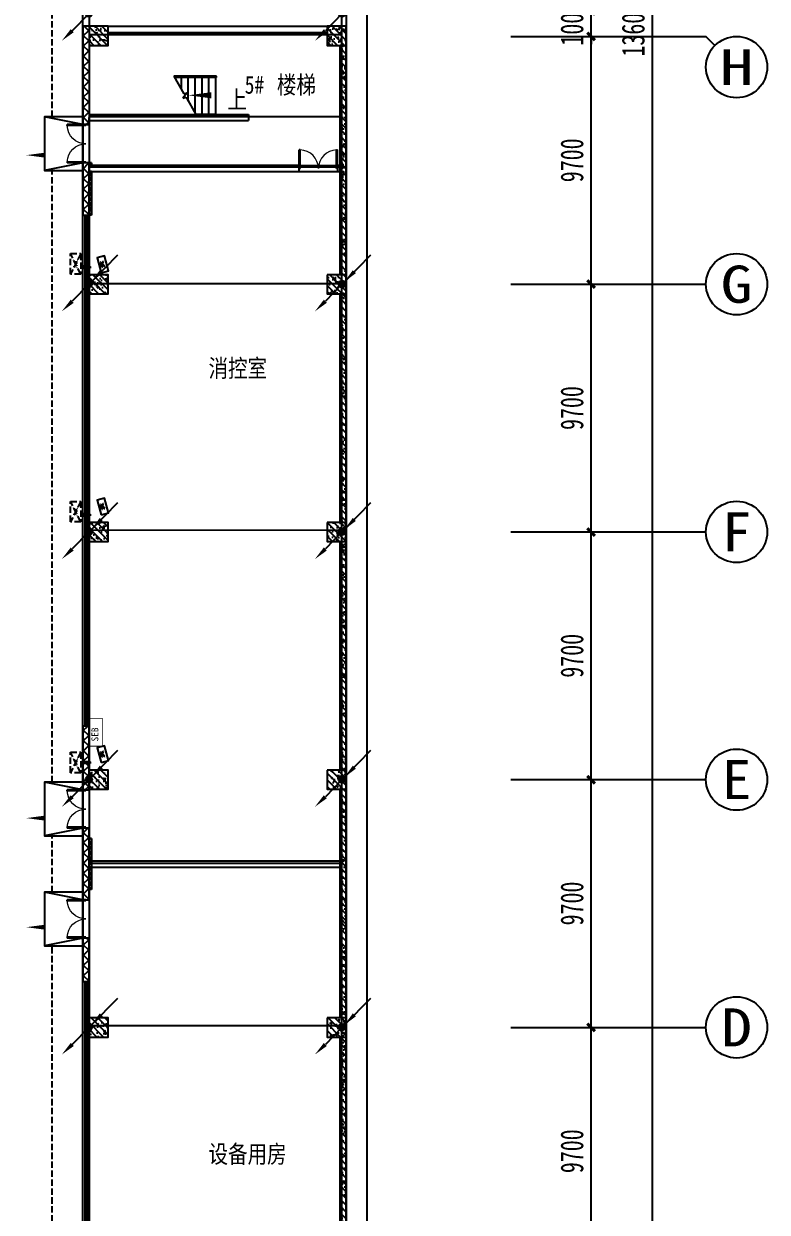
# Model space of a CAD drawing. Header units: millimetres. Extents: x -633009578 to 5705885, y -633235091 to 2571734.
# Drawn here: x 2871509 to 2900632, y 2293733 to 2340267 of the extents above; entities that cross this region are included whole.
import ezdxf
from ezdxf.enums import TextEntityAlignment as Align

# ---------------------------------------------------------------- set-up
doc = ezdxf.new("R2010")
doc.units = ezdxf.units.MM
doc.header["$LTSCALE"] = 1000
doc.header["$MEASUREMENT"] = 0
doc.linetypes.add('DASH', pattern=[0.35, 0.25, -0.1])
doc.layers.get('0').update_dxf_attribs({"color": 9})
for name, color, linetype in [('3T_WOOD', 21, 'Continuous'), ('A-COLUM(柱)', 255, 'Continuous'), ('A-DI-S(箭头)', 76, 'Continuous'), ('A-DOOR(门）', 4, 'Continuous'), ('A-EQPM(设备)', 15, 'Continuous'), ('A-F-AREA(计算)', 5, 'Continuous'), ('A-HATH(填充)', 8, 'Continuous'), ('A-LM-QPM(设备)', 8, 'Continuous'), ('A-ST-O(室外)', 54, 'Continuous'), ('A-STAR(楼梯)', 51, 'Continuous'), ('A-TEXT(房间)', 243, 'Continuous'), ('A-WA-J(剪力墙)', 254, 'Continuous'), ('A-WALL(墙)', 255, 'Continuous'), ('A-WINDOW（窗）', 4, 'Continuous'), ('AXIS_TEXT', 7, 'Continuous'), ('C-AXIS(轴号)', 3, 'Continuous'), ('DIM_SYMB', 3, 'Continuous'), ('WALL', 9, 'Continuous'), ('电-弱电平面-箭头', 3, 'Continuous'), ('电-接地防雷-接地线', 132, 'Continuous'), ('设备-箱柜', 3, 'Continuous')]:
    doc.layers.add(name, color=color, linetype=linetype)
doc.styles.add('_TCH_AXIS', font='simhei.ttf', dxfattribs={"bigfont": 'GBCBIG'})
doc.styles.add('_TCH_DIM', font='simhei.ttf', dxfattribs={"width": 0.8, "bigfont": 'hztxt.shx'})
doc.styles.add('_TCH_DIM_T3', font='simhei.ttf', dxfattribs={"width": 0.707, "bigfont": 'GBCBIG'})
doc.styles.add('COMPLEX', font='simhei.ttf')
doc.styles.add('ELEC-DIM', font='simhei.ttf')
doc.styles.add('IDQSTYLE', font='simhei.ttf', dxfattribs={"width": 0.707, "bigfont": 'hztxt.shx'})
doc.styles.get("Standard").update_dxf_attribs({"font": 'simhei.ttf', "bigfont": 'hztxt.shx'})
doc.styles.add('TXT', font='simhei.ttf', dxfattribs={"width": 0.8, "bigfont": 'hztxt.shx'})
doc.linetypes.add('GDLine', pattern='A,1,-3,5.8,["|",Standard,S=4,R=-45,X=-1.407,Y=-0.7],-0.1,["|",Standard,S=4,R=-45,X=-1.407,Y=-0.7],-0.1,["|",Standard,S=4,R=-45,X=-1.407,Y=-0.7],-0.1,["|",Standard,S=4,R=-45,X=-1.407,Y=-0.7],-0.1,5.8,-3,1', length=20)
doc.dimstyles.new('_TCH_ARCH&&300', dxfattribs={"dimtxt": 892.5, "dimasz": 300, "dimexe": 750, "dimexo": 900, "dimgap": 300, "dimtad": 1, "dimdec": 0, "dimzin": 0, "dimdsep": 46, "dimtxsty": '_TCH_DIM_T3', "dimblk": 'ARCHTICK', "dimcen": 0.09, "dimclrt": 7, "dimazin": 2, "dimtfac": 1, "dimtdec": 0, "dimtix": 1, "dimtmove": 2, "dimatfit": 3, "dimfxl": 1, "dimtolj": 1, "dimtzin": 0, "dimarcsym": 0})
pattern_1 = [(45, (-830457.9205473666, -3.184366441797465), (-100.0001016555733, 100.0001016555733), []), (135, (-830457.9205473666, -3.184366441797465), (-100.0001016555733, -100.0001016555733), [])]
pattern_2 = [(45, (-830357.9205473666, -3.184366441797465), (-200.0002033111466, 200.0002033111467), []), (135, (-830357.9205473666, -3.184366441797465), (-200.0002033111467, -200.0002033111466), [])]
pattern_3 = [(315, (0, 0), (132.5825214724777, 132.5825214724776), []), (320, (0, 0), (-47.06410123694653, -537.9451369505651), [56.25, -618.75]), (625, (0, 0), (564.1441002750089, 104.0635002097499), [45, -495]), (370.4514, (-3.922005000000009, -44.82876), (517.079656545715, -433.8820362855164), [47.8051425, -525.856584]), (316.1842, (150, -2.755455298081545e-14), (-124.1392607467639, -800.4307864692332), [84.375, -928.125]), (366.6356, (139.65501975, -66.70255875000004), (730.5884031753312, -700.9970291615274), [71.707716, -788.78475]), (621.1842000000001, (150, -2.755455298081545e-14), (730.588950693994, -700.9964588502198), [67.5, -742.5]), (291, (112.5, -75.00000000000001), (-301.9641679990041, -447.6802890888463), [56.25, -618.75]), (596, (112.5, -75.00000000000001), (543.8625337851396, -182.4864989411868), [45, -495]), (341.4514, (87.3362955, -112.30667475), (241.8978725324643, -630.1669714361175), [47.8051425, -525.856584]), (307.5, (0, 0), (249.6703903734836, -9.119891487967951), [0, -488.9999999999999, 0, -502.5, 0, -496.875]), (277.5, (0, 0), (295.8087839117703, -197.3021530816116), [0, -286.5, 0, -477.75, 0, -189.375]), (237.5, (3.072332657360922e-14, 167.25), (-16.91615380078498, -400.3668271293068), [0, -187.5, 0, -585, 0, -776.25]), (227.5, (4.450060306401695e-14, 242.25), (75.07873674923819, -437.3896270067897), [0, -243.75, 0, -388.5, 0, -551.25])]

# ---------------------------------------------------------------- blocks, each defined once
blk = doc.blocks.new('_ArchTick')
at = {"color": 0, "linetype": 'ByBlock', "const_width": 0.4}
blk.add_lwpolyline([(-0.5, -0.5), (0.5, 0.5)], dxfattribs=at)
blk = doc.blocks.new('*D295')
at = {"layer": 'C-AXIS(轴号)', "color": 0, "lineweight": -2, "transparency": 16777216}
for p, q in [((1114913.870481153, 1618018.591094813), (1117908.287704564, 1618018.591094813)), ((1117158.287704564, 1608318.591094813), (1117158.287704564, 1618018.591094813)), ((1114913.870481153, 1608318.591094813), (1117908.287704564, 1608318.591094813))]:
    blk.add_line(p, q, dxfattribs=at)
at = {"layer": 'Defpoints', "color": 0, "transparency": 16777216}
for p in [(1114013.870481153, 1618018.591094813), (1117158.287704564, 1618018.591094813), (1114013.870481153, 1608318.591094813)]:
    blk.add_point(p, dxfattribs=at)
at = {"layer": 'C-AXIS(轴号)', "color": 0, "linetype": 'ByBlock', "lineweight": -2, "transparency": 16777216, "xscale": 300, "yscale": 300, "zscale": 300}
for p, rotation in [((1117158.287704564, 1618018.591094813), 90), ((1117158.287704564, 1608318.591094813), 270)]:
    blk.add_blockref('_ArchTick', p, dxfattribs=dict(at, rotation=rotation))
at = {"layer": 'C-AXIS(轴号)', "color": 7, "transparency": 16777216, "insert": (1116412.037704564, 1613168.591094813), "char_height": 892.5, "attachment_point": 5, "rotation": 90, "style": '_TCH_DIM_T3'}
blk.add_mtext('\\A1;9700', dxfattribs=at)
blk = doc.blocks.new('*D296')
at = {"layer": 'C-AXIS(轴号)', "color": 0, "lineweight": -2, "transparency": 16777216}
for p, q in [((1114913.870481153, 1627718.591094813), (1117908.287704564, 1627718.591094813)), ((1117158.287704564, 1618018.591094813), (1117158.287704564, 1627718.591094813)), ((1114913.870481153, 1618018.591094813), (1117908.287704564, 1618018.591094813))]:
    blk.add_line(p, q, dxfattribs=at)
at = {"layer": 'Defpoints', "color": 0, "transparency": 16777216}
for p in [(1114013.870481153, 1627718.591094813), (1117158.287704564, 1627718.591094813), (1114013.870481153, 1618018.591094813)]:
    blk.add_point(p, dxfattribs=at)
at = {"layer": 'C-AXIS(轴号)', "color": 0, "linetype": 'ByBlock', "lineweight": -2, "transparency": 16777216, "xscale": 300, "yscale": 300, "zscale": 300}
for p, rotation in [((1117158.287704564, 1627718.591094813), 90), ((1117158.287704564, 1618018.591094813), 270)]:
    blk.add_blockref('_ArchTick', p, dxfattribs=dict(at, rotation=rotation))
at = {"layer": 'C-AXIS(轴号)', "color": 7, "transparency": 16777216, "insert": (1116412.037704564, 1622868.591094813), "char_height": 892.5, "attachment_point": 5, "rotation": 90, "style": '_TCH_DIM_T3'}
blk.add_mtext('\\A1;9700', dxfattribs=at)
blk = doc.blocks.new('*D297')
at = {"layer": 'C-AXIS(轴号)', "color": 0, "lineweight": -2, "transparency": 16777216}
for p, q in [((1114913.870481153, 1637418.591094813), (1117908.287704564, 1637418.591094813)), ((1117158.287704564, 1627718.591094813), (1117158.287704564, 1637418.591094813)), ((1114913.870481153, 1627718.591094813), (1117908.287704564, 1627718.591094813))]:
    blk.add_line(p, q, dxfattribs=at)
at = {"layer": 'Defpoints', "color": 0, "transparency": 16777216}
for p in [(1114013.870481153, 1637418.591094813), (1117158.287704564, 1637418.591094813), (1114013.870481153, 1627718.591094813)]:
    blk.add_point(p, dxfattribs=at)
at = {"layer": 'C-AXIS(轴号)', "color": 0, "linetype": 'ByBlock', "lineweight": -2, "transparency": 16777216, "xscale": 300, "yscale": 300, "zscale": 300}
for p, rotation in [((1117158.287704564, 1637418.591094813), 90), ((1117158.287704564, 1627718.591094813), 270)]:
    blk.add_blockref('_ArchTick', p, dxfattribs=dict(at, rotation=rotation))
at = {"layer": 'C-AXIS(轴号)', "color": 7, "transparency": 16777216, "insert": (1116412.037704564, 1632568.591094813), "char_height": 892.5, "attachment_point": 5, "rotation": 90, "style": '_TCH_DIM_T3'}
blk.add_mtext('\\A1;9700', dxfattribs=at)
blk = doc.blocks.new('*D298')
at = {"layer": 'C-AXIS(轴号)', "color": 0, "lineweight": -2, "transparency": 16777216}
for p, q in [((1114913.870481153, 1647118.591094813), (1117908.287704564, 1647118.591094813)), ((1117158.287704564, 1637418.591094813), (1117158.287704564, 1647118.591094813)), ((1114913.870481153, 1637418.591094813), (1117908.287704564, 1637418.591094813))]:
    blk.add_line(p, q, dxfattribs=at)
at = {"layer": 'Defpoints', "color": 0, "transparency": 16777216}
for p in [(1114013.870481153, 1647118.591094813), (1117158.287704564, 1647118.591094813), (1114013.870481153, 1637418.591094813)]:
    blk.add_point(p, dxfattribs=at)
at = {"layer": 'C-AXIS(轴号)', "color": 0, "linetype": 'ByBlock', "lineweight": -2, "transparency": 16777216, "xscale": 300, "yscale": 300, "zscale": 300}
for p, rotation in [((1117158.287704564, 1647118.591094813), 90), ((1117158.287704564, 1637418.591094813), 270)]:
    blk.add_blockref('_ArchTick', p, dxfattribs=dict(at, rotation=rotation))
at = {"layer": 'C-AXIS(轴号)', "color": 7, "transparency": 16777216, "insert": (1116412.037704564, 1642268.591094813), "char_height": 892.5, "attachment_point": 5, "rotation": 90, "style": '_TCH_DIM_T3'}
blk.add_mtext('\\A1;9700', dxfattribs=at)
blk = doc.blocks.new('*D299')
at = {"layer": 'C-AXIS(轴号)', "color": 0, "lineweight": -2, "transparency": 16777216}
for p, q in [((1114913.870481153, 1656818.591094813), (1117908.287704564, 1656818.591094813)), ((1117158.287704564, 1647118.591094813), (1117158.287704564, 1656818.591094813)), ((1114913.870481153, 1647118.591094813), (1117908.287704564, 1647118.591094813))]:
    blk.add_line(p, q, dxfattribs=at)
at = {"layer": 'Defpoints', "color": 0, "transparency": 16777216}
for p in [(1114013.870481153, 1656818.591094813), (1117158.287704564, 1656818.591094813), (1114013.870481153, 1647118.591094813)]:
    blk.add_point(p, dxfattribs=at)
at = {"layer": 'C-AXIS(轴号)', "color": 0, "linetype": 'ByBlock', "lineweight": -2, "transparency": 16777216, "xscale": 300, "yscale": 300, "zscale": 300}
for p, rotation in [((1117158.287704564, 1656818.591094813), 90), ((1117158.287704564, 1647118.591094813), 270)]:
    blk.add_blockref('_ArchTick', p, dxfattribs=dict(at, rotation=rotation))
at = {"layer": 'C-AXIS(轴号)', "color": 7, "transparency": 16777216, "insert": (1116412.037704564, 1651968.591094813), "char_height": 892.5, "attachment_point": 5, "rotation": 90, "style": '_TCH_DIM_T3'}
blk.add_mtext('\\A1;9700', dxfattribs=at)
blk = doc.blocks.new('*D300')
at = {"layer": 'C-AXIS(轴号)', "color": 0, "lineweight": -2, "transparency": 16777216}
for p, q in [((1117158.287704564, 1657818.591094813), (1117158.287704564, 1658118.591094813)), ((1114913.870481153, 1657818.591094813), (1117908.287704564, 1657818.591094813)), ((1117158.287704564, 1656818.591094813), (1117158.287704564, 1657818.591094813)), ((1114913.870481153, 1656818.591094813), (1117908.287704564, 1656818.591094813)), ((1117158.287704564, 1656818.591094813), (1117158.287704564, 1656518.591094813))]:
    blk.add_line(p, q, dxfattribs=at)
at = {"layer": 'Defpoints', "color": 0, "transparency": 16777216}
for p in [(1114013.870481153, 1657818.591094813), (1117158.287704564, 1657818.591094813), (1114013.870481153, 1656818.591094813)]:
    blk.add_point(p, dxfattribs=at)
at = {"layer": 'C-AXIS(轴号)', "color": 0, "linetype": 'ByBlock', "lineweight": -2, "transparency": 16777216, "xscale": 300, "yscale": 300, "zscale": 300}
for p, rotation in [((1117158.287704564, 1657818.591094813), 270), ((1117158.287704564, 1656818.591094813), 90)]:
    blk.add_blockref('_ArchTick', p, dxfattribs=dict(at, rotation=rotation))
at = {"layer": 'C-AXIS(轴号)', "color": 7, "transparency": 16777216, "insert": (1116412.037704564, 1657318.591094813), "char_height": 892.5, "attachment_point": 5, "rotation": 90, "style": '_TCH_DIM_T3'}
blk.add_mtext('\\A1;1000', dxfattribs=at)
blk = doc.blocks.new('*D309')
at = {"layer": 'C-AXIS(轴号)', "color": 0, "lineweight": -2, "transparency": 16777216}
for p, q in [((1114913.870481153, 1725358.591094809), (1120308.287704564, 1725358.591094809)), ((1119558.287704564, 1589278.591094809), (1119558.287704564, 1725358.591094809)), ((1114913.870481153, 1589278.591094809), (1120308.287704564, 1589278.591094809))]:
    blk.add_line(p, q, dxfattribs=at)
at = {"layer": 'Defpoints', "color": 0, "transparency": 16777216}
for p in [(1114013.870481153, 1725358.591094809), (1119558.287704564, 1725358.591094809), (1114013.870481153, 1589278.591094809)]:
    blk.add_point(p, dxfattribs=at)
at = {"layer": 'C-AXIS(轴号)', "color": 0, "linetype": 'ByBlock', "lineweight": -2, "transparency": 16777216, "xscale": 300, "yscale": 300, "zscale": 300}
for p, rotation in [((1119558.287704564, 1725358.591094809), 90), ((1119558.287704564, 1589278.591094809), 270)]:
    blk.add_blockref('_ArchTick', p, dxfattribs=dict(at, rotation=rotation))
at = {"layer": 'C-AXIS(轴号)', "color": 7, "transparency": 16777216, "insert": (1118812.037704564, 1657318.591094809), "char_height": 892.5, "attachment_point": 5, "rotation": 90, "style": '_TCH_DIM_T3'}
blk.add_mtext('\\A1;136080', dxfattribs=at)
blk = doc.blocks.new('_AXISO')
blk.add_circle((0, 0), 0.5)
at = {"layer": 'AXIS_TEXT', "style": 'COMPLEX', "width": 1.041666666666667}
blk.add_attdef('A', text='', height=0.56, dxfattribs=at).set_placement((-0.25, -0.28), (0.25, -0.28), align=Align.FIT)
blk = doc.blocks.new('1fdasdas')
at = {"layer": 'A-EQPM(设备)', "linetype": 'DASH'}
for p, q in [((800.000240216963, -0.0003133723512291908), (0.0002401703968644142, 399.9996865927242)), ((0.0002401703968644142, -0.0003133723512291908), (800.000240216963, 399.9996865927242))]:
    blk.add_line(p, q, dxfattribs=at)
blk.add_lwpolyline([(0.0002401703968644142, 399.9996865927242), (800.000240216963, 399.9996865927242), (800.000240216963, -0.0003133723512291908), (0.0002401703968644142, -0.0003133723512291908)], close=True, dxfattribs=at)
at = {"layer": 'A-EQPM(设备)', "style": '_TCH_DIM', "width": 0.7058823529411765}
blk.add_text('A.C', height=204, dxfattribs=at).set_placement((239.6609672275372, 108.2505295248702))
blk = doc.blocks.new('31231')
at = {"layer": 'A-EQPM(设备)', "linetype": 'DASH', "ltscale": 500}
blk.add_lwpolyline([(46923.81837394973, 1033154.040788963), (47003.81837394973, 1033154.040788963), (47003.81837394973, 1032854.040788963), (46923.81837394973, 1032854.040788963)], close=True, dxfattribs=at)
blk.add_lwpolyline([(46963.81837394973, 1033204.040788963), (46963.81837394973, 1032804.040788963)], dxfattribs=at)
blk = doc.blocks.new('VdFDAFDFfasdgfswgre')
at = {"layer": 'A-LM-QPM(设备)'}
for p, q in [((-18.82899837940931, -406.182118716184), (32.44091908354312, -219.865729555022)), ((5.094279481098056, -412.765245873481), (-18.82899837940931, -406.182118716184)), ((26.97990751266479, -333.232229411602), (5.094279481098056, -412.765245873481)), ((49.2817729152739, -324.0305588338524), (26.97990751266479, -333.232229411602)), ((26.97990751266479, -333.232229411602), (49.2817729152739, -324.0305588338524)), ((67.04131023027003, -429.8116214922629), (26.97990751266479, -333.232229411602)), ((32.44091908354312, -219.865729555022), (56.36419694311917, -226.448856712319)), ((56.36419694311917, -226.448856712319), (37.18157476373017, -296.1590703437105)), ((37.18157476373017, -296.1590703437105), (49.2817729152739, -324.0305588338524)), ((49.2817729152739, -324.0305588338524), (125.9159782715142, -245.5878820237704)), ((153.1663345098495, -253.0865434217267), (58.93851659074426, -349.0140868732706)), ((58.93851659074426, -349.0140868732706), (97.61874484550208, -438.2258171304129)), ((97.61874484550208, -438.2258171304129), (67.04131023027003, -429.8116214922629)), ((125.9159782715142, -245.5878820237704), (153.1663345098495, -253.0865434217267))]:
    blk.add_line(p, q, dxfattribs=at)
blk.add_lwpolyline([(0, 0), (289.248551459983, -79.59444376500323), (130.0596639309078, -658.0915466849692), (-159.1888875309378, -578.4971029208973)], close=True, dxfattribs=at)
blk = doc.blocks.new('$DorLib2D$00000002')
for p, q in [((-0.5, -5.684341886080802e-17), (-0.5000000000000007, 0.4875)), ((-0.4750000000000007, 0.4875), (-0.5000000000000007, 0.4875)), ((-0.475, -2.842170943040401e-17), (-0.4750000000000007, 0.4875)), ((0.475, -2.842170943040401e-17), (0.4750000000000007, 0.4875)), ((0.4750000000000007, 0.4875), (0.5000000000000007, 0.4875)), ((0.5, -5.684341886080802e-17), (0.5000000000000007, 0.4875)), ((-0.5, -5.684341886080802e-17), (-0.475, -2.842170943040401e-17)), ((0.5, -5.684341886080802e-17), (0.475, -2.842170943040401e-17))]:
    blk.add_line(p, q)
at = {"lineweight": 13}
for centre, start, end in [((-0.4875, -4.263256414560601e-17), 0, 88.53071641864632), ((0.4875, -4.263256414560601e-17), 91.4692835813537, 180)]:
    blk.add_arc(centre, 0.4875, start, end, dxfattribs=at)
blk = doc.blocks.new('$WINLIB2D$00000001')
at = {"color": 0}
for points in [[(-0.4999999999999964, 0.5000000000000142), (-0.4999999999999964, -0.4999999999999858)], [(-0.4999999999999964, 0.5000000000000142), (0.5000000000000036, 0.5000000000000142)], [(0.5000000000000036, -0.4999999999999858), (0.5000000000000036, 0.5000000000000142)], [(0.5000000000000036, 0.1666666666666714), (-0.4999999999999964, 0.1666666666666714)], [(0.5000000000000036, -0.1666666666666572), (-0.4999999999999964, -0.1666666666666572)], [(-0.4999999999999964, -0.4999999999999858), (0.5000000000000036, -0.4999999999999858)]]:
    blk.add_lwpolyline(points, dxfattribs=at)
blk = doc.blocks.new('_FZH')
h = blk.add_hatch()
h.set_pattern_fill('钢筋混凝土', color=256, scale=0.1, style=0)
h.set_pattern_definition([(45, (0, 0), (-0.1767766952966369, 0.1767766952966369), []), (50, (0, 0), (0.7172601826007535, -0.06275213498259512), [0.07500000000000001, -0.8250000000000001]), (355, (0, 0), (-0.138751333613, 0.7521921337000119), [0.06, -0.66]), (100.4514, (0.05977168000000001, -0.00522934), (0.5785093817140216, 0.6894395420609536), [0.06374019, -0.701142112]), (46.1842, (0, 0.2), (1.067241048625645, -0.1655190143290181), [0.1125, -1.2375]), (96.6356, (0.088936745, 0.186206693), (0.9346627055487033, 0.9741178709004418), [0.095610288, -1.051713]), (351.1842, (0, 0.2), (0.9346619451336272, 0.9741186009253247), [0.09000000000000001, -0.9900000000000001]), (21, (0.1, 0.15), (0.5969070521184617, -0.4026188906653388), [0.07500000000000001, -0.8250000000000001]), (326, (0.1, 0.15), (0.2433153319215824, 0.7251500450468529), [0.06, -0.66]), (71.4514, (0.149742233, 0.116448394), (0.84022262858149, 0.3225304967099524), [0.06374019, -0.701142112]), (37.50000000000001, (0, 0), (0.01215985531729062, 0.3328938538313115), [0, -0.652, 0, -0.67, 0, -0.6625000000000001]), (7.499999999999999, (0, 0), (0.2630695374421486, 0.3944117118823603), [0, -0.382, 0, -0.637, 0, -0.2525]), (-32.5, (-0.223, 0), (0.533822436172409, -0.02255487173437976), [0, -0.25, 0, -0.78, 0, -1.035]), (-42.5, (-0.323, 0), (0.5831861693423862, 0.1001049823323177), [0, -0.325, 0, -0.518, 0, -0.735])])
h.paths.add_polyline_path([(-0.5, -0.5), (0.5, -0.5), (0.5, 0.5), (-0.5, 0.5)])
blk.add_lwpolyline([(-0.5, -0.5), (0.5, -0.5), (0.5, 0.5), (-0.5, 0.5)], close=True)
blk = doc.blocks.new('*X25')
at = {"color": 0, "linetype": 'Continuous'}
for p, q in [((192.590110055903, 446.7242872143482), (193.9264208598343, 448.0605980182795)), ((192.6512440212146, 447.2096852483717), (193.4410228258108, 447.9994640529679)), ((192.666080612941, 446.3759937026742), (194.2747143715083, 447.9846274612416)), ((192.8122309321682, 446.0978799531896), (194.552828120993, 447.8384771420143)), ((193.0126674313866, 445.874052383696), (194.7766556904866, 447.6380406427959)), ((193.2651240367983, 445.7022449203958), (194.9484631537868, 447.3855840373842)), ((193.5780466605768, 445.5909034754624), (195.0598045987202, 447.0726614136058)), ((193.9838870800477, 445.5724798262212), (195.0782282479613, 446.6668209941349))]:
    blk.add_line(p, q, dxfattribs=at)
blk = doc.blocks.new('HC001444')
at = {"color": 0, "linetype": 'Continuous'}
for p, q in [((5.312014027897709, 5.362594416008807), (0.4698776614111466, 0.4121164681388052)), ((1.307398633798584e-12, -0.05776119327106244), (-3.105492900473507, -3.232738715067399))]:
    blk.add_line(p, q, dxfattribs=at)
for points in [[(2.301209466909763, 2.284423861441751, 0.8, 0, 0), (0.4698776614111466, 0.4121164681388052, 0, 0, 0)], [(-3.105492900473507, -3.232738715067399, 0.8, 0, 0), (-5.057392361377197, -5.119309791711203, 0, 0, 0)]]:
    blk.add_lwpolyline(points, format="xyseb", dxfattribs=at)
blk.add_circle((0, 0), 0.625, dxfattribs=at)
at = {"color": 0, "linetype": 'Continuous', "xscale": 0.5, "yscale": 0.5, "zscale": 0.5}
blk.add_blockref('*X25', (-96.91845018383214, -223.4069038532592), dxfattribs=at)
at = {"color": 0, "style": 'IDQSTYLE', "width": 0.7}
blk.add_attdef('PSFHATT', (7.312014027897709, -5.119309791711203), '', height=2.5, dxfattribs=at)
blk = doc.blocks.new('HC001524')
at = {"color": 0, "linetype": 'Continuous', "const_width": 0.3}
blk.add_lwpolyline([(5, 2.5), (-5, 2.5), (-5, -2.5), (5, -2.5)], close=True, dxfattribs=at)
at = {"color": 0, "style": 'IDQSTYLE', "width": 0.7}
for tag, p in [('AF', (-1.5, -1.25)), ('PSFHATT', (7, -2.5))]:
    blk.add_attdef(tag, p, '', height=2.5, dxfattribs=at)
blk = doc.blocks.new('负一层平面图9')
h = blk.add_hatch()
h.set_pattern_fill('钢筋混凝土', color=256, scale=75, angle=270, style=0)
h.set_pattern_definition(pattern_3)
h.paths.add_polyline_path([(1107326.098288443, 1653645.406728169), (1107566.098288443, 1653645.406728169), (1107566.098288443, 1656465.40672838), (1107326.098288443, 1656465.40672838)])
h = blk.add_hatch()
h.set_pattern_fill('钢筋混凝土', color=256, scale=75, angle=270, style=0)
h.set_pattern_definition(pattern_3)
h.paths.add_polyline_path([(1107326.098288443, 1651645.406728168), (1107566.098288443, 1651645.406728168), (1107566.098288443, 1653645.406728169), (1107326.098288443, 1653645.406728169)])
h = blk.add_hatch()
h.set_pattern_fill('钢筋混凝土', color=256, scale=75, angle=270, style=0)
h.set_pattern_definition(pattern_3)
h.paths.add_polyline_path([(1107326.098288443, 1647490.40672838), (1107566.098288443, 1647490.40672838), (1107566.098288443, 1651645.406728168), (1107326.098288443, 1651645.406728168)])
h = blk.add_hatch()
h.set_pattern_fill('钢筋混凝土', color=256, scale=75, angle=270, style=0)
h.set_pattern_definition(pattern_3)
h.paths.add_polyline_path([(1107566.098288361, 1646740.40672838), (1107326.098288361, 1646740.40672838), (1107326.098288361, 1637790.40672838), (1107566.098288361, 1637790.40672838)])
h = blk.add_hatch()
h.set_pattern_fill('钢筋混凝土', color=256, scale=75, angle=270, style=0)
h.set_pattern_definition(pattern_3)
h.paths.add_polyline_path([(1107566.098288361, 1637040.40672838), (1107326.098288361, 1637040.40672838), (1107326.098288361, 1628090.40672838), (1107566.098288361, 1628090.40672838)])
h = blk.add_hatch()
h.set_pattern_fill('钢筋混凝土', color=256, scale=75, angle=270, style=0)
h.set_pattern_definition(pattern_3)
h.paths.add_polyline_path([(1107566.098288361, 1627340.40672838), (1107326.098288361, 1627340.40672838), (1107326.098288361, 1618390.40672838), (1107566.098288361, 1618390.40672838)])
h = blk.add_hatch()
h.set_pattern_fill('钢筋混凝土', color=256, scale=75, angle=270, style=0)
h.set_pattern_definition(pattern_3)
h.paths.add_polyline_path([(1107566.098288361, 1617640.40672838), (1107326.098288361, 1617640.40672838), (1107326.098288361, 1608690.40672838), (1107566.098288361, 1608690.40672838)])
at = {"layer": 'A-HATH(填充)'}
h = blk.add_hatch(dxfattribs=at)
h.set_pattern_fill('多孔材料', color=256, scale=100, style=0)
h.set_pattern_definition(pattern_2)
h.paths.add_polyline_path([(1097251.098288361, 1657215.40672838), (1097251.098288361, 1653645.406728135), (1097491.098288361, 1653645.406728135), (1097491.098288361, 1657215.40672838)])
h = blk.add_hatch(dxfattribs=at)
h.set_pattern_fill('多孔材料', color=256, scale=100, style=0)
h.set_pattern_definition(pattern_2)
h.paths.add_polyline_path([(1097251.098288361, 1653645.406728135), (1097251.098288366, 1653365.406727003), (1097491.098288367, 1653365.406727003), (1097491.098288361, 1653645.406728135)])
h = blk.add_hatch(dxfattribs=at)
h.set_pattern_fill('多孔材料', color=256, scale=100, style=0)
h.set_pattern_definition(pattern_2)
h.paths.add_polyline_path([(1097251.098288366, 1651865.406727003), (1097251.098288366, 1649815.406728529), (1097491.098288367, 1649815.406728529), (1097491.098288367, 1651865.406727003)])
h = blk.add_hatch(dxfattribs=at)
h.set_pattern_fill('多孔材料', color=256, scale=50, style=0)
h.set_pattern_definition(pattern_1)
h.paths.add_polyline_path([(1097491.098288353, 1651865.406727003), (1097491.098288353, 1651765.406727924), (1097591.098288353, 1651765.406727924), (1097591.098288353, 1651865.406727003)])
h = blk.add_hatch(dxfattribs=at)
h.set_pattern_fill('多孔材料', color=256, scale=50, style=0)
h.set_pattern_definition(pattern_1)
h.paths.add_polyline_path([(1097491.098288351, 1651525.40672819), (1097491.098288349, 1649815.406728285), (1097591.098288349, 1649815.406728285), (1097591.098288351, 1651525.40672819)])
h = blk.add_hatch(dxfattribs=at)
h.set_pattern_fill('多孔材料', color=256, scale=100, style=0)
h.set_pattern_definition(pattern_2)
h.paths.add_polyline_path([(1097251.098288366, 1629815.40672802), (1097251.098288366, 1627315.406728529), (1097491.098288367, 1627315.406728529), (1097491.098288367, 1629815.40672802)])
h = blk.add_hatch(dxfattribs=at)
h.set_pattern_fill('多孔材料', color=256, scale=100, style=0)
h.set_pattern_definition(pattern_2)
h.paths.add_polyline_path([(1097251.098288366, 1625815.406728529), (1097251.098288366, 1623015.406728529), (1097491.098288367, 1623015.406728529), (1097491.098288367, 1625815.406728529)])
h = blk.add_hatch(dxfattribs=at)
h.set_pattern_fill('多孔材料', color=256, scale=50, style=0)
h.set_pattern_definition(pattern_1)
h.paths.add_polyline_path([(1097491.09828836, 1625415.40672857), (1097491.09828836, 1623415.40672857), (1097591.09828836, 1623415.40672857), (1097591.09828836, 1625415.40672857)])
h = blk.add_hatch(dxfattribs=at)
h.set_pattern_fill('多孔材料', color=256, scale=100, style=0)
h.set_pattern_definition(pattern_2)
h.paths.add_polyline_path([(1097251.098288366, 1621515.406728529), (1097251.098288366, 1619815.40672802), (1097491.098288367, 1619815.40672802), (1097491.098288367, 1621515.406728529)])
at = {"layer": 'A-DI-S(箭头)'}
blk.add_lwpolyline([(1108377.552594071, 1727829.142712386), (1108377.552594071, 1664191.024720457), (1108902.552594071, 1663999.940347468), (1107852.552594071, 1663814.797017724), (1108377.552594071, 1663628.524720457), (1108377.552594071, 1599990.406728529)], dxfattribs=at)
for points in [[(1096698.446246597, 1652170.730280005, 0, 0, 0), (1095035.446246597, 1652170.730280005, 0, 200, 0), (1095785.446246597, 1652170.730280005, 0, 0, 0)], [(1096698.446246597, 1626212.662823143, 0, 0, 0), (1095035.446246597, 1626212.662823143, 0, 200, 0), (1095785.446246597, 1626212.662823143, 0, 0, 0)], [(1096698.446246597, 1621941.486512421, 0, 0, 0), (1095035.446246597, 1621941.486512421, 0, 200, 0), (1095785.446246597, 1621941.486512421, 0, 0, 0)]]:
    blk.add_lwpolyline(points, format="xyseb", dxfattribs=at)
at = {"layer": 'A-DOOR(门）'}
for p, q in [((1097251.098288361, 1653365.406727067), (1097251.098288361, 1651865.406727067)), ((1105726.098288682, 1651765.406728169), (1107226.098288682, 1651765.406728169)), ((1105726.098288682, 1651525.406728169), (1107226.098288682, 1651525.406728169)), ((1097251.098288361, 1627315.406728392), (1097251.098288361, 1625815.406728392)), ((1097491.098288361, 1627315.406728392), (1097491.098288361, 1625815.406728392)), ((1097251.098288361, 1623015.406728603), (1097251.098288361, 1621515.406728603))]:
    blk.add_line(p, q, dxfattribs=at)
at = {"layer": 'A-F-AREA(计算)'}
blk.add_lwpolyline([(1107566.098287924, 1589275.406728539), (1097251.098288353, 1589275.406728539), (1097251.098288353, 1725355.406728381), (1107566.098287924, 1725355.406728381)], close=True, dxfattribs=at)
at = {"layer": 'A-ST-O(室外)', "linetype": 'DASH'}
for points in [[(1096051.098288401, 1653665.406727061), (1096051.0982884, 1658165.40672838)], [(1096051.098288417, 1627615.406728388), (1096051.098288402, 1651565.406727216)], [(1096051.09828842, 1623315.406728599), (1096051.098288418, 1625515.406728543)], [(1096051.098288429, 1607615.406728315), (1096051.098288421, 1621215.406728753)]]:
    blk.add_lwpolyline(points, dxfattribs=at)
at = {"layer": 'A-STAR(楼梯)'}
for p, q in [((1102461.098288408, 1655265.406728169), (1100813.085586641, 1655265.406728097)), ((1100813.085586516, 1655265.406728169), (1101211.157716702, 1654575.925573957)), ((1102491.098288408, 1655265.406728169), (1100813.085586523, 1655265.406728156)), ((1102491.098288408, 1655205.406728169), (1102491.098288408, 1655265.406728169)), ((1102491.098288408, 1655205.406728169), (1100847.726602624, 1655205.406728243)), ((1101111.098288433, 1654749.233587553), (1101111.098288571, 1655205.406728226)), ((1101381.09828865, 1654281.579868412), (1101381.098288571, 1655205.406728214)), ((1101651.0982884, 1653813.926150558), (1101651.098288245, 1655205.406728202)), ((1101921.098288408, 1653765.406728169), (1101921.098288571, 1655205.40672819)), ((1102191.098288408, 1653765.406728169), (1102191.098288571, 1655205.406728177)), ((1102461.098288408, 1653765.406728169), (1102461.098288245, 1655205.406728165)), ((1101341.557703868, 1654610.866143629), (1101168.665469501, 1654404.82120219)), ((1101168.665469501, 1654404.82120219), (1101291.017023084, 1654437.605197846)), ((1101211.157716702, 1654575.925573957), (1101341.557703868, 1654610.866143629)), ((1101291.017023084, 1654437.605197846), (1101679.1109903, 1653765.406728169)), ((1102461.098288408, 1653765.406728169), (1101679.110989909, 1653765.406728262))]:
    blk.add_line(p, q, dxfattribs=at)
for points in [[(1097251.098288367, 1653665.406727061), (1095751.098288367, 1653665.406727061), (1095751.098288367, 1651565.406727216), (1097251.098288361, 1651565.406727216)], [(1097251.09828836, 1653365.406727109), (1095751.098288356, 1653665.40623298)], [(1097251.09828836, 1651865.406727168), (1095751.098288356, 1651565.407221298)], [(1097251.098288367, 1627615.406728388), (1095751.098288367, 1627615.406728388), (1095751.098288367, 1625515.406728543), (1097251.098288361, 1625515.406728543)], [(1097251.09828836, 1627315.406728436), (1095751.098288356, 1627615.406234307)], [(1097251.09828836, 1625815.406728495), (1095751.098288356, 1625515.407222624)], [(1097251.098288367, 1623315.406728599), (1095751.098288367, 1623315.406728599), (1095751.098288367, 1621215.406728753), (1097251.098288361, 1621215.406728753)], [(1097251.09828836, 1623015.406728646), (1095751.098288356, 1623315.406234517)], [(1097251.09828836, 1621515.406728705), (1095751.098288356, 1621215.407222835)]]:
    blk.add_lwpolyline(points, dxfattribs=at)
at = {"layer": 'A-WA-J(剪力墙)'}
for p, q in [((1107326.098288443, 1653645.406728169), (1107326.098288443, 1656465.40672838)), ((1107566.098288443, 1653645.406728169), (1107566.098288443, 1656465.40672838)), ((1107326.098288443, 1651645.406728168), (1107326.098288443, 1653645.406728169)), ((1107566.098288443, 1651645.406728168), (1107566.098288443, 1653645.406728169)), ((1107326.098288452, 1647490.406727959), (1107326.098288443, 1651645.406728168)), ((1107566.098288463, 1647490.406727959), (1107566.098288443, 1651645.406728168)), ((1107326.098288359, 1637790.406727959), (1107326.098288355, 1646740.40672861)), ((1107566.098288359, 1637790.406727959), (1107566.098288397, 1646740.40672861)), ((1107326.098288375, 1628090.406727959), (1107326.098288379, 1637040.40672861)), ((1107566.098288324, 1628090.406727959), (1107566.098288348, 1637040.40672861)), ((1107326.098288348, 1618390.406727959), (1107326.098288391, 1627340.40672861)), ((1107566.098288398, 1618390.406727959), (1107566.09828836, 1627340.40672861)), ((1107326.098288402, 1608690.406727959), (1107326.098288404, 1617640.406727959)), ((1107566.098288352, 1608690.406727959), (1107566.098288373, 1617640.406727959))]:
    blk.add_line(p, q, dxfattribs=at)
at = {"layer": 'A-WALL(墙)'}
for p, q in [((1098241.098288361, 1657215.406728286), (1106816.098288571, 1657215.406728239)), ((1098241.098288361, 1656975.406728286), (1106816.098288571, 1656975.406728294)), ((1097491.098288367, 1653765.40672814), (1103741.098288408, 1653765.406728135)), ((1097491.098288367, 1653525.406728141), (1103741.098288408, 1653525.406728135)), ((1103741.098288408, 1653765.406728135), (1103741.098288408, 1653525.406728135)), ((1097491.098288353, 1651865.406727003), (1097491.098288353, 1651765.406727924)), ((1097591.098288353, 1651865.406727003), (1097491.098288353, 1651865.406727003)), ((1097591.098288353, 1651765.406727924), (1097491.098288353, 1651765.406727924)), ((1105726.0982891, 1651765.406728154), (1097491.098288361, 1651765.406728169)), ((1097491.098288361, 1651765.406728169), (1097491.098288361, 1651525.406728169)), ((1097491.098288361, 1651525.406728169), (1105726.0982891, 1651525.406728131)), ((1097491.098288351, 1651525.40672819), (1097491.098288349, 1649815.406728285)), ((1097591.098288351, 1651525.40672819), (1097491.098288351, 1651525.40672819)), ((1097591.098288353, 1651865.406727003), (1097591.098288353, 1651765.406727924)), ((1097591.098288351, 1651525.40672819), (1097591.098288349, 1649815.406728285)), ((1105726.0982891, 1651525.406728131), (1105726.0982891, 1651765.406728154)), ((1107326.098288345, 1651765.40672814), (1107226.098288591, 1651765.406728149)), ((1107226.098288591, 1651765.406728149), (1107226.098288591, 1651525.406728126)), ((1107226.098288591, 1651525.406728126), (1107326.098288345, 1651525.406728141)), ((1097591.098288349, 1649815.406728285), (1097491.098288349, 1649815.406728285)), ((1097491.09828836, 1625415.40672857), (1097491.09828836, 1623415.40672857)), ((1097591.09828836, 1625415.40672857), (1097491.09828836, 1625415.40672857)), ((1097591.09828836, 1625415.40672857), (1097591.09828836, 1623415.40672857)), ((1097491.098288399, 1624535.40672857), (1107326.098288362, 1624535.40672857)), ((1097491.098288399, 1624535.40672857), (1097491.098288399, 1624295.40672857)), ((1107326.098288362, 1624535.40672857), (1107326.098288362, 1624295.40672857)), ((1097491.098288399, 1624295.40672857), (1107326.098288362, 1624295.40672857)), ((1097591.09828836, 1623415.40672857), (1097491.09828836, 1623415.40672857))]:
    blk.add_line(p, q, dxfattribs=at)
at = {"layer": 'C-AXIS(轴号)'}
for p, q in [((1114013.870481153, 1656818.591094813), (1121658.287704564, 1656818.591094813)), ((1122009.75956714, 1656467.119232237), (1121658.287704564, 1656818.591094813)), ((1114013.870481153, 1647118.591094813), (1121658.287704564, 1647118.591094813)), ((1114013.870481153, 1637418.591094813), (1121658.287704564, 1637418.591094813)), ((1114013.870481153, 1627718.591094813), (1121658.287704564, 1627718.591094813)), ((1114013.870481153, 1618018.591094813), (1121658.287704564, 1618018.591094813))]:
    blk.add_line(p, q, dxfattribs=at)
at = {"layer": 'DIM_SYMB'}
blk.add_lwpolyline([(1102596.098288408, 1654515.406728169, 0, 0, 0), (1101381.098288408, 1654515.406728169, 0, 240.0000000000001, 0), (1102281.098288408, 1654515.406728169, 0, 0, 0)], format="xyseb", dxfattribs=at)
at = {"layer": 'WALL'}
for p, q in [((1097251.098288361, 1657215.40672838), (1097251.098288361, 1653645.406728135)), ((1097491.098288361, 1657215.40672838), (1097251.098288361, 1657215.40672838)), ((1097491.098288361, 1657215.40672838), (1097491.098288361, 1653645.406728135)), ((1097251.098288361, 1653645.406728135), (1097251.098288366, 1653365.406727003)), ((1097251.098288366, 1653365.406727003), (1097491.098288367, 1653365.406727003)), ((1097491.098288367, 1653365.406727003), (1097491.098288361, 1653645.406728135)), ((1097251.098288366, 1651865.406727003), (1097251.098288366, 1649815.406728529)), ((1097491.098288367, 1651865.406727003), (1097251.098288366, 1651865.406727003)), ((1097491.098288367, 1649815.406728529), (1097491.098288367, 1651865.406727003)), ((1097251.098288366, 1649815.406728529), (1097491.098288367, 1649815.406728529)), ((1097251.098288366, 1629815.40672802), (1097251.098288366, 1627315.406728529)), ((1097491.098288367, 1629815.40672802), (1097251.098288366, 1629815.40672802)), ((1097491.098288367, 1627315.406728529), (1097491.098288367, 1629815.40672802)), ((1097251.098288366, 1627315.406728529), (1097491.098288367, 1627315.406728529)), ((1097251.098288366, 1625815.406728529), (1097251.098288366, 1623015.406728529)), ((1097491.098288367, 1625815.406728529), (1097251.098288366, 1625815.406728529)), ((1097491.098288367, 1623015.406728529), (1097491.098288367, 1625815.406728529)), ((1097251.098288366, 1623015.406728529), (1097491.098288367, 1623015.406728529)), ((1097251.098288366, 1621515.406728529), (1097251.098288366, 1619815.40672802)), ((1097491.098288367, 1621515.406728529), (1097251.098288366, 1621515.406728529)), ((1097491.098288367, 1619815.40672802), (1097491.098288367, 1621515.406728529)), ((1097251.098288366, 1619815.40672802), (1097491.098288367, 1619815.40672802))]:
    blk.add_line(p, q, dxfattribs=at)
at = {"layer": 'A-COLUM(柱)', "xscale": 750, "yscale": 750, "zscale": 750, "rotation": 270}
for p in [(1097866.098288361, 1656840.40672838), (1107191.098288361, 1656840.40672838), (1097866.098288361, 1647115.40672838), (1107191.098288361, 1647115.40672838), (1097866.098288361, 1637415.40672838), (1107191.098288361, 1637415.40672838), (1097866.098288361, 1627715.40672838), (1107191.098288361, 1627715.40672838), (1097866.098288361, 1618015.40672838), (1107191.098288361, 1618015.40672838)]:
    blk.add_blockref('_FZH', p, dxfattribs=at)
at = {"layer": 'A-DOOR(门）', "xscale": -1500, "yscale": 1500, "zscale": 1500, "rotation": 89.99999999999999}
for p in [(1097371.098288361, 1652615.406727067), (1097371.098288361, 1626565.406728392), (1097371.098288361, 1622265.406728603)]:
    blk.add_blockref('$DorLib2D$00000002', p, dxfattribs=at)
at = {"layer": 'A-DOOR(门）', "xscale": 1500, "yscale": 1500, "zscale": 1500}
blk.add_blockref('$DorLib2D$00000002', (1106476.098288682, 1651645.406728169), dxfattribs=at)
at = {"layer": 'A-EQPM(设备)', "color": 6, "rotation": 90}
for name, p in [('1fdasdas', (1097170.499686612, 1647513.815393341)), ('1fdasdas', (1097170.499686612, 1637813.815393341)), ('1fdasdas', (1097170.499686612, 1627990.406488194)), ('31231', (2130375.139077323, 1581426.58835443))]:
    blk.add_blockref(name, p, dxfattribs=at)
at = {"layer": 'A-EQPM(设备)', "color": 6, "xscale": -1, "rotation": 89.99999999999999}
for p in [(2130375.139077323, 1694754.22510233), (2130375.139077323, 1685054.22510233)]:
    blk.add_blockref('31231', p, dxfattribs=at)
at = {"layer": 'A-LM-QPM(设备)', "xscale": -1, "rotation": 180}
for p in [(1097963.612285574, 1647566.429559482), (1097963.612285574, 1638086.156277593), (1097963.612285574, 1628386.156277593)]:
    blk.add_blockref('VdFDAFDFfasdgfswgre', p, dxfattribs=at)
at = {"layer": 'A-WINDOW（窗）', "extrusion": (0, 0, -1), "yscale": 240, "rotation": 90.00000000000001}
for p, xscale, zscale in [((-1097371.098288361, 1639815.406728285), 19999.99999999953, 19999.99999999953), ((-1097371.098288361, 1614815.406728285), 10000, 10000)]:
    blk.add_blockref('$WINLIB2D$00000001', p, dxfattribs=dict(at, xscale=xscale, zscale=zscale))
at = {"layer": 'C-AXIS(轴号)'}
ref = blk.add_blockref('_AXISO', (1122858.287704564, 1655618.591094813), dxfattribs=dict(at, xscale=2400, yscale=2400, zscale=2400))
ref.add_attrib('A', 'H', dxfattribs={"layer": 'AXIS_TEXT', "height": 1390.344827586207, "style": '_TCH_AXIS'}).set_placement((1122196.218739047, 1654923.41868102), (1123520.356670081, 1654923.41868102), align=Align.FIT)
ref = blk.add_blockref('_AXISO', (1122858.287704564, 1647118.591094813), dxfattribs=dict(at, xscale=2400, yscale=2400, zscale=2400))
ref.add_attrib('A', 'G', dxfattribs={"layer": 'AXIS_TEXT', "height": 1457.772676541369, "style": '_TCH_AXIS'}).set_placement((1122233.527986046, 1646389.704756543), (1123483.047423082, 1646389.704756543), align=Align.FIT)
ref = blk.add_blockref('_AXISO', (1122858.287704564, 1637418.591094813), dxfattribs=dict(at, xscale=2400, yscale=2400, zscale=2400))
ref.add_attrib('A', 'F', dxfattribs={"layer": 'AXIS_TEXT', "height": 1527.228902462397, "style": '_TCH_AXIS'}).set_placement((1122276.486217912, 1636654.976643582), (1123440.089191217, 1636654.976643582), align=Align.FIT)
ref = blk.add_blockref('_AXISO', (1122858.287704564, 1627718.591094813), dxfattribs=dict(at, xscale=2400, yscale=2400, zscale=2400))
ref.add_attrib('A', 'E', dxfattribs={"layer": 'AXIS_TEXT', "height": 1527.228902462397, "style": '_TCH_AXIS'}).set_placement((1122276.486217912, 1626954.976643582), (1123440.089191217, 1626954.976643582), align=Align.FIT)
ref = blk.add_blockref('_AXISO', (1122858.287704564, 1618018.591094813), dxfattribs=dict(at, xscale=2400, yscale=2400, zscale=2400))
ref.add_attrib('A', 'D', dxfattribs={"layer": 'AXIS_TEXT', "height": 1492.310151758372, "style": '_TCH_AXIS'}).set_placement((1122254.257405043, 1617272.436018934), (1123462.318004085, 1617272.436018934), align=Align.FIT)
at = {"layer": 'A-TEXT(房间)', "color": 4, "style": 'TXT', "width": 0.8}
for s, p in [('5#', (1103590.932434665, 1654576.390121826, 1714.166666666667)), ('楼梯', (1104850.932434665, 1654576.390121826, 1714.166666666667)), ('上', (1102911.098288408, 1653993.591094611)), ('消控室', (1102173.779141537, 1643479.788045067)), ('设备用房', (1102173.779141537, 1612709.729482052))]:
    blk.add_text(s, height=700, dxfattribs=at).set_placement(p)
at = {"layer": 'C-AXIS(轴号)'}
for p1, p2, distance, picture, middle in [((1114013.870481153, 1589278.591094809), (1114013.870481153, 1725358.591094809), -5544.417223410914, '*D309', (1118812.037704564, 1657318.591094809)), ((1114013.870481153, 1656818.591094813), (1114013.870481153, 1657818.591094813), -3144.4172234109137, '*D300', (1116412.037704564, 1657318.591094813)), ((1114013.870481153, 1647118.591094813), (1114013.870481153, 1656818.591094813), -3144.4172234109137, '*D299', (1116412.037704564, 1651968.591094813)), ((1114013.870481153, 1637418.591094813), (1114013.870481153, 1647118.591094813), -3144.4172234109137, '*D298', (1116412.037704564, 1642268.591094813)), ((1114013.870481153, 1627718.591094813), (1114013.870481153, 1637418.591094813), -3144.4172234109137, '*D297', (1116412.037704564, 1632568.591094813)), ((1114013.870481153, 1618018.591094813), (1114013.870481153, 1627718.591094813), -3144.4172234109137, '*D296', (1116412.037704564, 1622868.591094813)), ((1114013.870481153, 1608318.591094813), (1114013.870481153, 1618018.591094813), -3144.4172234109137, '*D295', (1116412.037704564, 1613168.591094813))]:
    dim = blk.add_aligned_dim(p1=p1, p2=p2, distance=distance, dimstyle='_TCH_ARCH&&300', dxfattribs=at)
    dim.commit()
    dim.dimension.update_dxf_attribs({"geometry": picture, "text_midpoint": middle})

msp = doc.modelspace()

# ---------------------------------------------------------------- linework, layer by layer
at = {"layer": '电-接地防雷-接地线', "linetype": 'GDLine', "ltscale": 0.1, "const_width": 75}
for points in [[(2874076.299984147, 2272518.116620353), (2874076.299984147, 2407941.313560855)], [(2883958.202686927, 2272518.116620353), (2883958.202686927, 2407941.313560855)], [(2874076.299984147, 2339838.434237211), (2883958.202686927, 2339838.434237211)], [(2874076.299984147, 2336627.840198529), (2883958.202686927, 2336627.840198529)], [(2874076.299984147, 2334652.802699872), (2883958.202686927, 2334652.802699872)], [(2874076.299984147, 2330088.356251357), (2883958.202686927, 2330088.356251357)], [(2874076.299984147, 2320438.434237211), (2883958.202686927, 2320438.434237211)], [(2874076.299984147, 2307392.248473844), (2883958.202686927, 2307392.248473844)], [(2874076.299984147, 2301038.434237211), (2883958.202686927, 2301038.434237211)]]:
    msp.add_lwpolyline(points, dxfattribs=at)

# ---------------------------------------------------------------- block references
at = {"layer": '3T_WOOD'}
msp.add_blockref('负一层平面图9', (1776573.332157411, 682952.070850966), dxfattribs=at)
at = {"layer": '电-弱电平面-箭头', "color": 4, "xscale": 210, "yscale": 210, "zscale": 210}
for p in [(2874060.267752805, 2340674.803416658), (2883974.477214256, 2340674.803416658), (2874060.267752805, 2330081.114138184), (2883974.477214256, 2330081.114138184), (2874060.267752805, 2320381.114138184), (2883974.477214256, 2320381.114138184), (2874060.267752805, 2310681.114138184), (2883974.477214256, 2310681.114138184), (2874060.267752805, 2300981.114138184), (2883974.477214256, 2300981.114138184)]:
    msp.add_blockref('HC001444', p, dxfattribs=at)
at = {"layer": '设备-箱柜'}
ref = msp.add_blockref('HC001524', (2874331.545216616, 2312522.6), dxfattribs=dict(at, xscale=-107.52, yscale=107.52, zscale=107.52, rotation=269.9999999999998))
ref.add_attrib('AF', 'SEB', (2874429.058275189, 2312165.787851953), dxfattribs={"layer": '0', "color": 0, "height": 268.8, "rotation": 90, "style": 'ELEC-DIM'})

doc.saveas('drawing.dxf')
